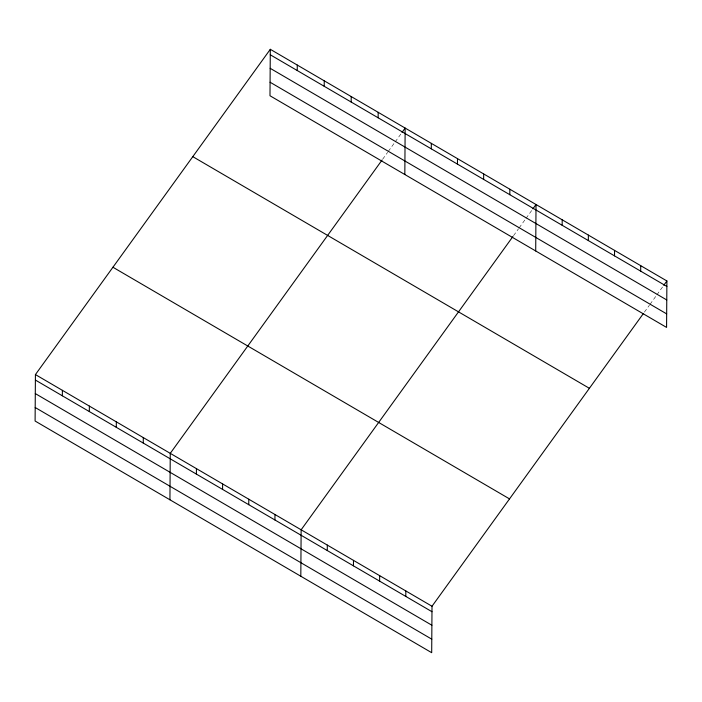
<?xml version="1.0" encoding="UTF-8"?>
<svg xmlns="http://www.w3.org/2000/svg" width="702" height="702" viewBox="0 0 702 702"><rect width="100%" height="100%" fill="white"/><g stroke="black" fill="none" stroke-linecap="round" stroke-linejoin="round"><path stroke-width="0.53" stroke-dasharray="3.51 2.63" d="M382.643 159.24L387.644 152.316M388.276 151.448L394.524 142.787M395.147 141.927L401.404 133.266M513.522 235.688L518.524 228.764M519.147 227.896L525.394 219.235M526.026 218.375L532.274 209.714M644.392 312.136L649.394 305.212M650.026 304.343L656.273 295.682M656.896 294.822L663.153 286.162"/><path stroke-width="1.05" d="M270.305 49.307L269.989 95.753L666.575 327.413L666.9 280.967L270.305 49.307L35.425 374.587L35.1 421.033L431.695 652.693L432.011 606.247L643.146 313.864M62.355 395.814L62.39 390.338M89.321 411.565L89.365 406.089M116.286 427.316L116.33 421.849M143.261 443.067L143.296 437.6M169.937 499.798L170.261 453.352L382.02 160.1M196.402 474.113L196.437 468.638M222.578 489.399L222.613 483.932M248.754 504.694L248.789 499.219M274.93 519.98L274.965 514.513M297.236 70.533L297.279 65.067M300.816 576.245L301.14 529.799L512.899 236.548M324.21 86.285L324.245 80.818M327.281 550.561L327.316 545.085M351.175 102.036L351.211 96.569M353.448 565.847L353.492 560.38M378.141 117.796L378.185 112.32M379.624 581.142L379.668 575.666M404.826 174.517L405.151 128.071L402.027 132.406M405.8 596.428L405.844 590.961M431.291 148.833L431.326 143.366M457.458 164.128L457.502 158.652M483.634 179.414L483.678 173.947M509.81 194.7L509.854 189.233M535.705 250.965L536.021 204.519L532.897 208.854M562.162 225.281L562.197 219.814M588.337 240.575L588.373 235.1M614.513 255.861L614.548 250.395M640.689 271.147L640.724 265.681M663.776 285.302L666.9 280.967M270.27 54.782L666.865 286.442M270.173 68.305L666.768 299.965M270.077 82.231L666.672 313.891M192.796 156.651L589.39 388.311M112.934 267.243L509.529 498.903M35.425 374.587L432.011 606.247M35.39 380.054L431.976 611.714M35.293 393.576L431.879 625.236M35.197 407.511L431.783 639.171"/></g></svg>
